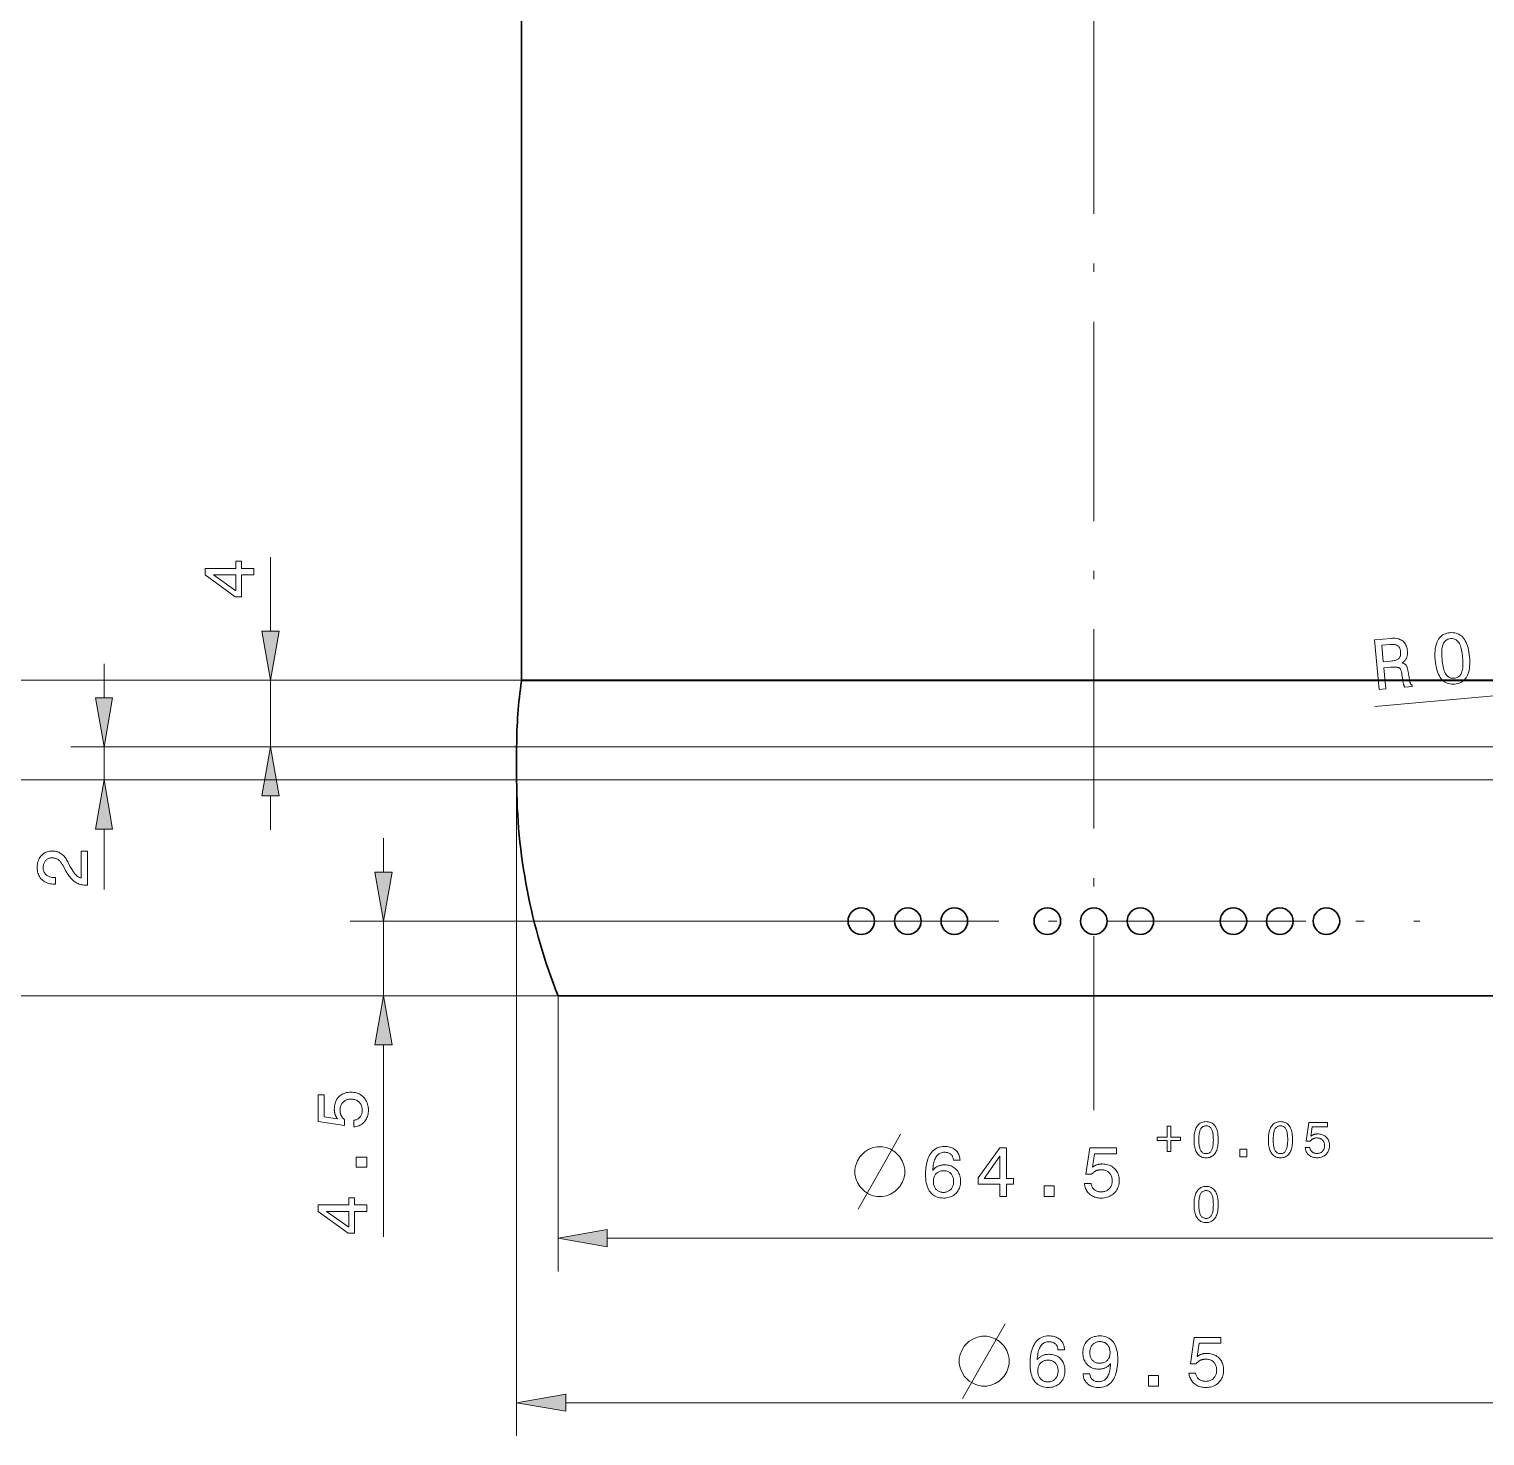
# Model space of a CAD drawing. Extents: x 0 to 297, y 0 to 420.
# Drawn here: x 44.6 to 132.2, y 125.3 to 210 of the extents above; entities that cross this region are included whole.
import ezdxf

# ---------------------------------------------------------------- set-up
doc = ezdxf.new("R2010")
doc.units = 0
doc.linetypes.add('DASHDOT', pattern=[18.5, 12, -3, 0.5, -3])

msp = doc.modelspace()

# ---------------------------------------------------------------- linework, layer by layer
at = {"color": 7, "linetype": 'DASHDOT', "lineweight": 13}
for p, q in [((108.657, 377.38), (108.657, 144.905)), ((90.928, 156.293), (128.289, 156.293))]:
    msp.add_line(p, q, dxfattribs=at)
at = {"color": 7, "lineweight": 30}
for p, q in [((74.207, 170.83), (74.207, 285.255)), ((76.407, 151.793), (140.907, 151.793))]:
    msp.add_line(p, q, dxfattribs=at)
at = {"color": 7, "lineweight": 13, "ltscale": 0.111464}
msp.add_line((59.084, 173.747), (59.084, 178.206), dxfattribs=at)
at = {"color": 7, "lineweight": 13, "ltscale": 0.051139}
for p, q in [((49.064, 169.747), (49.064, 171.793)), ((59.084, 161.793), (59.084, 163.838))]:
    msp.add_line(p, q, dxfattribs=at)
at = {"color": 7, "lineweight": 13}
for p, q in [((74.207, 170.793), (37.74, 170.793)), ((138.894, 170.756), (74.201, 170.756)), ((138.89, 170.83), (74.207, 170.83)), ((73.907, 166.793), (47.064, 166.793)), ((139.153, 166.793), (73.907, 166.793)), ((73.907, 164.793), (37.74, 164.793)), ((73.907, 164.793), (47.064, 164.793)), ((73.907, 164.793), (73.907, 125.301)), ((139.153, 164.793), (73.907, 164.793)), ((76.407, 151.793), (27.582, 151.793)), ((76.407, 151.793), (37.74, 151.793)), ((79.361, 137.208), (137.952, 137.208)), ((76.861, 127.301), (140.452, 127.301))]:
    msp.add_line(p, q, dxfattribs=at)
at = {"color": 7, "lineweight": 13, "ltscale": 0.428067}
msp.add_line((74.207, 170.793), (57.084, 170.793), dxfattribs=at)
at = {"color": 7, "lineweight": 13, "ltscale": 0.1}
msp.add_line((59.084, 166.793), (59.084, 170.793), dxfattribs=at)
at = {"color": 7, "lineweight": 13, "ltscale": 0.366083}
msp.add_line((140.166, 170.523), (125.581, 169.221), dxfattribs=at)
at = {"color": 7, "lineweight": 13, "ltscale": 0.05}
msp.add_line((49.064, 164.793), (49.064, 166.793), dxfattribs=at)
at = {"color": 7, "lineweight": 13, "ltscale": 0.420566}
msp.add_line((73.907, 166.793), (57.084, 166.793), dxfattribs=at)
at = {"color": 7, "lineweight": 30, "ltscale": 0.05}
msp.add_line((73.907, 164.793), (73.907, 166.793), dxfattribs=at)
at = {"color": 7, "lineweight": 13, "ltscale": 0.090755}
msp.add_line((49.064, 158.208), (49.064, 161.838), dxfattribs=at)
at = {"color": 5, "lineweight": 13, "ltscale": 0.051139}
msp.add_line((65.894, 159.247), (65.894, 161.293), dxfattribs=at)
at = {"color": 5, "lineweight": 13}
msp.add_line((90.928, 156.293), (63.894, 156.293), dxfattribs=at)
at = {"color": 5, "lineweight": 13, "ltscale": 0.1125}
msp.add_line((65.894, 151.793), (65.894, 156.293), dxfattribs=at)
at = {"color": 5, "lineweight": 13, "ltscale": 0.312817}
msp.add_line((76.407, 151.793), (63.894, 151.793), dxfattribs=at)
at = {"color": 7, "lineweight": 13, "ltscale": 0.414627}
msp.add_line((76.407, 151.793), (76.407, 135.208), dxfattribs=at)
at = {"color": 5, "lineweight": 13, "ltscale": 0.288954}
msp.add_line((65.894, 137.28), (65.894, 148.838), dxfattribs=at)
at = {"color": 7, "lineweight": 13}
for points in [[(58.084, 177.143), (57.342, 177.143), (57.342, 175.825), (56.963, 175.825), (55.152, 177.139), (55.152, 177.531), (56.996, 177.531), (56.996, 177.959), (57.342, 177.959), (57.342, 177.531), (58.084, 177.531)], [(56.996, 176.188), (56.996, 177.143), (55.653, 177.143)], [(58.563, 173.747), (59.084, 170.793), (59.605, 173.747)], [(129.205, 172.017), (129.195, 172.165), (129.19, 172.307), (129.191, 172.442), (129.199, 172.57), (129.212, 172.691), (129.231, 172.805), (129.256, 172.913), (129.287, 173.013), (129.324, 173.107), (129.367, 173.195), (129.415, 173.275), (129.47, 173.348), (129.529, 173.413), (129.595, 173.47), (129.665, 173.521), (129.742, 173.563), (129.823, 173.599), (129.911, 173.626), (130.004, 173.647), (130.102, 173.659), (130.202, 173.664), (130.298, 173.661), (130.389, 173.649), (130.476, 173.629), (130.559, 173.601), (130.638, 173.565), (130.712, 173.52), (130.782, 173.467), (130.848, 173.405), (130.909, 173.336), (130.966, 173.258), (131.018, 173.172), (131.066, 173.078), (131.11, 172.977), (131.148, 172.867), (131.183, 172.75), (131.212, 172.625), (131.237, 172.492), (131.258, 172.351), (131.274, 172.202), (131.284, 172.053), (131.289, 171.911), (131.288, 171.776), (131.281, 171.648), (131.268, 171.527), (131.249, 171.413), (131.225, 171.305), (131.194, 171.205), (131.158, 171.112), (131.115, 171.026), (131.067, 170.947), (131.013, 170.875), (130.954, 170.811), (130.889, 170.754), (130.818, 170.704), (130.741, 170.662), (130.659, 170.627), (130.571, 170.599), (130.478, 170.579), (130.378, 170.566), (130.279, 170.561), (130.184, 170.565), (130.093, 170.576), (130.006, 170.596), (129.924, 170.625), (129.845, 170.661), (129.771, 170.706), (129.701, 170.759), (129.635, 170.82), (129.573, 170.89), (129.515, 170.968), (129.462, 171.053), (129.414, 171.147), (129.37, 171.248), (129.331, 171.356), (129.297, 171.473), (129.267, 171.597), (129.242, 171.73), (129.221, 171.87)], [(125.828, 170.247), (125.562, 173.231), (126.559, 173.32), (126.645, 173.325), (126.728, 173.326), (126.806, 173.322), (126.881, 173.314), (126.952, 173.3), (127.02, 173.282), (127.083, 173.259), (127.143, 173.232), (127.198, 173.199), (127.25, 173.162), (127.298, 173.121), (127.342, 173.075), (127.381, 173.025), (127.417, 172.97), (127.447, 172.911), (127.474, 172.848), (127.496, 172.78), (127.514, 172.708), (127.528, 172.631), (127.538, 172.55), (127.541, 172.501), (127.542, 172.454), (127.541, 172.409), (127.538, 172.364), (127.533, 172.321), (127.526, 172.279), (127.516, 172.239), (127.505, 172.2), (127.491, 172.162), (127.475, 172.125), (127.457, 172.09), (127.437, 172.057), (127.415, 172.024), (127.391, 171.993), (127.365, 171.964), (127.337, 171.936), (127.307, 171.91), (127.274, 171.885), (127.24, 171.861), (127.203, 171.839), (127.236, 171.831), (127.267, 171.822), (127.297, 171.811), (127.324, 171.799), (127.35, 171.786), (127.374, 171.771), (127.396, 171.755), (127.417, 171.738), (127.436, 171.719), (127.453, 171.699), (127.469, 171.676), (127.484, 171.651), (127.498, 171.621), (127.512, 171.588), (127.525, 171.552), (127.537, 171.512), (127.548, 171.469), (127.559, 171.423), (127.569, 171.373), (127.578, 171.32), (127.653, 170.837), (127.658, 170.807), (127.663, 170.778), (127.668, 170.751), (127.674, 170.726), (127.68, 170.702), (127.686, 170.68), (127.693, 170.66), (127.699, 170.642), (127.706, 170.625), (127.713, 170.61), (127.721, 170.596), (127.729, 170.583), (127.737, 170.571), (127.747, 170.559), (127.757, 170.549), (127.767, 170.539), (127.778, 170.53), (127.79, 170.521), (127.802, 170.514), (127.815, 170.507), (127.823, 170.425), (127.371, 170.385), (127.365, 170.394), (127.358, 170.405), (127.352, 170.416), (127.345, 170.429), (127.339, 170.443), (127.333, 170.457), (127.327, 170.473), (127.321, 170.489), (127.316, 170.507), (127.31, 170.525), (127.305, 170.545), (127.299, 170.566), (127.294, 170.588), (127.288, 170.612), (127.283, 170.637), (127.278, 170.664), (127.273, 170.691), (127.268, 170.721), (127.262, 170.751), (127.257, 170.783), (127.202, 171.167), (127.193, 171.223), (127.182, 171.275), (127.17, 171.323), (127.157, 171.366), (127.142, 171.405), (127.126, 171.44), (127.109, 171.47), (127.09, 171.497), (127.07, 171.519), (127.048, 171.537), (127.023, 171.552), (126.992, 171.564), (126.955, 171.574), (126.911, 171.582), (126.862, 171.587), (126.806, 171.59), (126.745, 171.591), (126.677, 171.589), (126.604, 171.585), (126.524, 171.579), (126.114, 171.542), (126.227, 170.282)], [(126.48, 172.945), (125.993, 172.901), (126.082, 171.908), (126.542, 171.949), (126.61, 171.956), (126.673, 171.965), (126.732, 171.976), (126.787, 171.989), (126.837, 172.004), (126.882, 172.021), (126.924, 172.04), (126.96, 172.061), (126.993, 172.083), (127.021, 172.108), (127.045, 172.135), (127.066, 172.165), (127.084, 172.197), (127.099, 172.233), (127.111, 172.271), (127.12, 172.312), (127.126, 172.356), (127.128, 172.403), (127.128, 172.452), (127.125, 172.505), (127.119, 172.556), (127.111, 172.604), (127.1, 172.649), (127.086, 172.69), (127.071, 172.729), (127.052, 172.764), (127.032, 172.796), (127.008, 172.824), (126.983, 172.849), (126.955, 172.871), (126.923, 172.891), (126.889, 172.907), (126.85, 172.921), (126.808, 172.932), (126.763, 172.941), (126.713, 172.947), (126.661, 172.95), (126.604, 172.951), (126.544, 172.949)], [(129.617, 172.054), (129.629, 171.934), (129.644, 171.821), (129.661, 171.715), (129.68, 171.615), (129.702, 171.523), (129.727, 171.437), (129.754, 171.358), (129.783, 171.287), (129.815, 171.222), (129.849, 171.163), (129.886, 171.112), (129.925, 171.066), (129.968, 171.027), (130.013, 170.993), (130.062, 170.966), (130.113, 170.944), (130.167, 170.929), (130.224, 170.92), (130.284, 170.916), (130.347, 170.919), (130.409, 170.927), (130.468, 170.941), (130.523, 170.96), (130.573, 170.985), (130.62, 171.015), (130.663, 171.05), (130.701, 171.091), (130.736, 171.137), (130.766, 171.188), (130.793, 171.245), (130.816, 171.307), (130.835, 171.376), (130.851, 171.452), (130.863, 171.534), (130.871, 171.623), (130.876, 171.718), (130.877, 171.82), (130.875, 171.929), (130.869, 172.044), (130.86, 172.165), (130.848, 172.287), (130.833, 172.401), (130.816, 172.508), (130.797, 172.609), (130.775, 172.702), (130.751, 172.788), (130.724, 172.867), (130.695, 172.939), (130.664, 173.003), (130.631, 173.061), (130.595, 173.112), (130.555, 173.157), (130.513, 173.196), (130.468, 173.229), (130.42, 173.256), (130.369, 173.278), (130.315, 173.293), (130.257, 173.302), (130.197, 173.305), (130.134, 173.302), (130.072, 173.294), (130.013, 173.28), (129.959, 173.261), (129.908, 173.236), (129.862, 173.206), (129.819, 173.17), (129.78, 173.129), (129.745, 173.083), (129.714, 173.031), (129.687, 172.974), (129.664, 172.91), (129.644, 172.841), (129.628, 172.765), (129.616, 172.682), (129.607, 172.594), (129.602, 172.498), (129.6, 172.397), (129.602, 172.289), (129.608, 172.175)], [(48.543, 169.747), (49.064, 166.793), (49.585, 169.747)], [(59.605, 163.838), (59.084, 166.793), (58.563, 163.838)], [(49.585, 161.838), (49.064, 164.793), (48.543, 161.838)], [(48.064, 158.455), (48.051, 158.455), (47.964, 158.457), (47.879, 158.463), (47.798, 158.473), (47.719, 158.488), (47.643, 158.506), (47.57, 158.529), (47.5, 158.556), (47.433, 158.587), (47.369, 158.622), (47.308, 158.661), (47.249, 158.706), (47.189, 158.757), (47.13, 158.815), (47.07, 158.88), (47.011, 158.951), (46.952, 159.029), (46.893, 159.114), (46.834, 159.205), (46.776, 159.303), (46.717, 159.408), (46.578, 159.663), (46.553, 159.707), (46.527, 159.75), (46.5, 159.789), (46.473, 159.827), (46.446, 159.861), (46.417, 159.894), (46.389, 159.923), (46.359, 159.951), (46.329, 159.976), (46.298, 159.998), (46.267, 160.018), (46.234, 160.036), (46.201, 160.052), (46.166, 160.065), (46.13, 160.077), (46.093, 160.086), (46.055, 160.094), (46.016, 160.099), (45.976, 160.102), (45.935, 160.103), (45.888, 160.102), (45.843, 160.097), (45.8, 160.089), (45.759, 160.077), (45.719, 160.062), (45.682, 160.044), (45.646, 160.023), (45.612, 159.999), (45.58, 159.971), (45.55, 159.94), (45.522, 159.906), (45.497, 159.87), (45.475, 159.832), (45.456, 159.791), (45.44, 159.749), (45.427, 159.704), (45.417, 159.657), (45.409, 159.608), (45.405, 159.556), (45.403, 159.502), (45.405, 159.449), (45.411, 159.398), (45.42, 159.35), (45.433, 159.303), (45.45, 159.259), (45.47, 159.217), (45.494, 159.178), (45.522, 159.141), (45.554, 159.106), (45.589, 159.073), (45.627, 159.044), (45.669, 159.017), (45.713, 158.993), (45.76, 158.973), (45.809, 158.956), (45.862, 158.941), (45.917, 158.93), (45.975, 158.923), (46.036, 158.918), (46.099, 158.916), (46.135, 158.916), (46.135, 158.524), (46.074, 158.524), (45.981, 158.527), (45.892, 158.535), (45.807, 158.548), (45.726, 158.567), (45.649, 158.592), (45.576, 158.621), (45.506, 158.656), (45.441, 158.697), (45.38, 158.743), (45.322, 158.794), (45.27, 158.85), (45.222, 158.91), (45.181, 158.973), (45.145, 159.041), (45.114, 159.112), (45.089, 159.187), (45.07, 159.266), (45.056, 159.349), (45.048, 159.435), (45.045, 159.526), (45.047, 159.612), (45.055, 159.696), (45.067, 159.776), (45.084, 159.853), (45.107, 159.926), (45.134, 159.996), (45.166, 160.062), (45.203, 160.125), (45.245, 160.185), (45.292, 160.241), (45.343, 160.293), (45.397, 160.34), (45.454, 160.381), (45.514, 160.416), (45.577, 160.446), (45.643, 160.471), (45.712, 160.49), (45.785, 160.503), (45.86, 160.512), (45.939, 160.514), (46, 160.513), (46.06, 160.508), (46.118, 160.5), (46.175, 160.489), (46.23, 160.474), (46.283, 160.457), (46.335, 160.436), (46.386, 160.412), (46.434, 160.385), (46.482, 160.354), (46.528, 160.32), (46.572, 160.283), (46.616, 160.243), (46.658, 160.199), (46.699, 160.152), (46.739, 160.101), (46.777, 160.047), (46.815, 159.99), (46.851, 159.929), (46.885, 159.865), (47.014, 159.612), (47.051, 159.542), (47.088, 159.476), (47.123, 159.414), (47.158, 159.356), (47.193, 159.302), (47.226, 159.253), (47.259, 159.207), (47.291, 159.165), (47.323, 159.128), (47.354, 159.094), (47.384, 159.064), (47.416, 159.036), (47.448, 159.01), (47.481, 158.986), (47.514, 158.964), (47.549, 158.944), (47.584, 158.927), (47.619, 158.911), (47.656, 158.898), (47.693, 158.887), (47.693, 160.514), (48.064, 160.514)], [(113.071, 143.945), (113.282, 143.945), (113.282, 143.29), (113.878, 143.29), (113.878, 143.08), (113.282, 143.08), (113.282, 142.425), (113.071, 142.425), (113.071, 143.08), (112.472, 143.08), (112.472, 143.29), (113.071, 143.29)], [(114.687, 143.132), (114.689, 143.236), (114.694, 143.335), (114.704, 143.428), (114.717, 143.517), (114.733, 143.601), (114.754, 143.679), (114.778, 143.753), (114.806, 143.821), (114.838, 143.884), (114.873, 143.943), (114.912, 143.995), (114.954, 144.043), (115, 144.084), (115.049, 144.121), (115.101, 144.151), (115.157, 144.176), (115.216, 144.196), (115.279, 144.21), (115.345, 144.218), (115.415, 144.221), (115.485, 144.218), (115.551, 144.21), (115.614, 144.196), (115.673, 144.177), (115.729, 144.152), (115.782, 144.121), (115.831, 144.086), (115.876, 144.044), (115.918, 143.997), (115.957, 143.945), (115.992, 143.887), (116.023, 143.824), (116.051, 143.756), (116.074, 143.682), (116.095, 143.604), (116.111, 143.52), (116.124, 143.43), (116.133, 143.336), (116.139, 143.237), (116.141, 143.132), (116.139, 143.027), (116.133, 142.928), (116.124, 142.834), (116.111, 142.745), (116.095, 142.661), (116.074, 142.583), (116.051, 142.51), (116.023, 142.442), (115.992, 142.379), (115.957, 142.322), (115.918, 142.269), (115.876, 142.223), (115.831, 142.182), (115.782, 142.146), (115.729, 142.116), (115.673, 142.091), (115.614, 142.072), (115.551, 142.058), (115.485, 142.05), (115.415, 142.047), (115.345, 142.05), (115.279, 142.058), (115.216, 142.072), (115.157, 142.091), (115.101, 142.116), (115.049, 142.146), (115, 142.182), (114.954, 142.224), (114.912, 142.271), (114.873, 142.323), (114.838, 142.381), (114.806, 142.444), (114.778, 142.512), (114.754, 142.585), (114.733, 142.663), (114.717, 142.747), (114.704, 142.835), (114.694, 142.929), (114.689, 143.028)], [(114.976, 143.132), (114.977, 143.047), (114.98, 142.967), (114.986, 142.892), (114.993, 142.822), (115.003, 142.756), (115.015, 142.695), (115.028, 142.638), (115.044, 142.586), (115.062, 142.539), (115.083, 142.496), (115.105, 142.458), (115.13, 142.424), (115.157, 142.394), (115.187, 142.367), (115.219, 142.345), (115.253, 142.327), (115.29, 142.313), (115.329, 142.303), (115.371, 142.297), (115.415, 142.295), (115.459, 142.297), (115.501, 142.303), (115.54, 142.313), (115.577, 142.327), (115.611, 142.345), (115.643, 142.367), (115.672, 142.393), (115.699, 142.422), (115.724, 142.456), (115.746, 142.494), (115.766, 142.536), (115.783, 142.583), (115.799, 142.635), (115.812, 142.692), (115.824, 142.753), (115.833, 142.819), (115.841, 142.89), (115.846, 142.966), (115.849, 143.046), (115.85, 143.132), (115.849, 143.217), (115.846, 143.298), (115.841, 143.374), (115.833, 143.445), (115.824, 143.511), (115.812, 143.573), (115.799, 143.63), (115.783, 143.681), (115.766, 143.728), (115.746, 143.771), (115.724, 143.809), (115.699, 143.842), (115.672, 143.872), (115.643, 143.898), (115.611, 143.92), (115.577, 143.938), (115.54, 143.952), (115.501, 143.962), (115.459, 143.968), (115.415, 143.97), (115.371, 143.968), (115.329, 143.962), (115.29, 143.952), (115.253, 143.938), (115.219, 143.92), (115.187, 143.897), (115.157, 143.871), (115.13, 143.841), (115.105, 143.807), (115.083, 143.768), (115.062, 143.726), (115.044, 143.679), (115.028, 143.627), (115.015, 143.57), (115.003, 143.509), (114.993, 143.443), (114.986, 143.372), (114.98, 143.296), (114.977, 143.216)], [(119.164, 143.132), (119.166, 143.236), (119.172, 143.335), (119.181, 143.428), (119.194, 143.517), (119.211, 143.601), (119.231, 143.679), (119.256, 143.753), (119.283, 143.821), (119.315, 143.884), (119.35, 143.943), (119.389, 143.995), (119.432, 144.043), (119.477, 144.084), (119.526, 144.121), (119.579, 144.151), (119.635, 144.176), (119.694, 144.196), (119.757, 144.21), (119.823, 144.218), (119.892, 144.221), (119.962, 144.218), (120.028, 144.21), (120.091, 144.196), (120.151, 144.177), (120.207, 144.152), (120.259, 144.121), (120.308, 144.086), (120.354, 144.044), (120.396, 143.997), (120.434, 143.945), (120.469, 143.887), (120.5, 143.824), (120.528, 143.756), (120.552, 143.682), (120.572, 143.604), (120.589, 143.52), (120.602, 143.43), (120.611, 143.336), (120.616, 143.237), (120.618, 143.132), (120.616, 143.027), (120.611, 142.928), (120.602, 142.834), (120.589, 142.745), (120.572, 142.661), (120.552, 142.583), (120.528, 142.51), (120.5, 142.442), (120.469, 142.379), (120.434, 142.322), (120.396, 142.269), (120.354, 142.223), (120.308, 142.182), (120.259, 142.146), (120.207, 142.116), (120.151, 142.091), (120.091, 142.072), (120.028, 142.058), (119.962, 142.05), (119.892, 142.047), (119.823, 142.05), (119.757, 142.058), (119.694, 142.072), (119.635, 142.091), (119.579, 142.116), (119.526, 142.146), (119.477, 142.182), (119.432, 142.224), (119.389, 142.271), (119.35, 142.323), (119.315, 142.381), (119.283, 142.444), (119.256, 142.512), (119.231, 142.585), (119.211, 142.663), (119.194, 142.747), (119.181, 142.835), (119.172, 142.929), (119.166, 143.028)], [(119.454, 143.132), (119.455, 143.047), (119.458, 142.967), (119.463, 142.892), (119.471, 142.822), (119.48, 142.756), (119.492, 142.695), (119.506, 142.638), (119.522, 142.586), (119.54, 142.539), (119.56, 142.496), (119.582, 142.458), (119.607, 142.424), (119.634, 142.394), (119.664, 142.367), (119.696, 142.345), (119.73, 142.327), (119.767, 142.313), (119.806, 142.303), (119.848, 142.297), (119.892, 142.295), (119.936, 142.297), (119.978, 142.303), (120.017, 142.313), (120.054, 142.327), (120.088, 142.345), (120.12, 142.367), (120.15, 142.393), (120.177, 142.422), (120.201, 142.456), (120.223, 142.494), (120.243, 142.536), (120.261, 142.583), (120.276, 142.635), (120.29, 142.692), (120.301, 142.753), (120.311, 142.819), (120.318, 142.89), (120.323, 142.966), (120.326, 143.046), (120.327, 143.132), (120.326, 143.217), (120.323, 143.298), (120.318, 143.374), (120.311, 143.445), (120.301, 143.511), (120.29, 143.573), (120.276, 143.63), (120.261, 143.681), (120.243, 143.728), (120.223, 143.771), (120.201, 143.809), (120.177, 143.842), (120.15, 143.872), (120.12, 143.898), (120.088, 143.92), (120.054, 143.938), (120.017, 143.952), (119.978, 143.962), (119.936, 143.968), (119.892, 143.97), (119.848, 143.968), (119.806, 143.962), (119.767, 143.952), (119.73, 143.938), (119.696, 143.92), (119.664, 143.897), (119.634, 143.871), (119.607, 143.841), (119.582, 143.807), (119.56, 143.768), (119.54, 143.726), (119.522, 143.679), (119.506, 143.627), (119.492, 143.57), (119.48, 143.509), (119.471, 143.443), (119.463, 143.372), (119.458, 143.296), (119.455, 143.216)], [(121.383, 142.655), (121.663, 142.655), (121.669, 142.623), (121.676, 142.592), (121.686, 142.563), (121.697, 142.535), (121.71, 142.509), (121.724, 142.484), (121.74, 142.461), (121.758, 142.439), (121.778, 142.418), (121.799, 142.399), (121.822, 142.381), (121.846, 142.366), (121.872, 142.352), (121.898, 142.34), (121.926, 142.33), (121.955, 142.322), (121.985, 142.315), (122.017, 142.31), (122.05, 142.308), (122.083, 142.307), (122.125, 142.308), (122.165, 142.312), (122.203, 142.318), (122.239, 142.327), (122.274, 142.339), (122.307, 142.353), (122.338, 142.37), (122.368, 142.389), (122.396, 142.411), (122.423, 142.435), (122.447, 142.462), (122.469, 142.49), (122.488, 142.519), (122.505, 142.551), (122.519, 142.584), (122.531, 142.618), (122.54, 142.655), (122.546, 142.693), (122.55, 142.732), (122.551, 142.773), (122.55, 142.815), (122.546, 142.855), (122.54, 142.894), (122.531, 142.93), (122.52, 142.965), (122.506, 142.999), (122.489, 143.03), (122.47, 143.06), (122.449, 143.088), (122.424, 143.114), (122.398, 143.138), (122.37, 143.16), (122.34, 143.179), (122.309, 143.195), (122.276, 143.209), (122.241, 143.221), (122.204, 143.229), (122.166, 143.236), (122.125, 143.24), (122.083, 143.241), (122.059, 143.24), (122.035, 143.239), (122.012, 143.237), (121.989, 143.233), (121.966, 143.229), (121.944, 143.223), (121.922, 143.217), (121.901, 143.21), (121.88, 143.201), (121.86, 143.192), (121.84, 143.182), (121.821, 143.171), (121.802, 143.159), (121.783, 143.146), (121.765, 143.132), (121.748, 143.117), (121.731, 143.101), (121.715, 143.084), (121.699, 143.066), (121.684, 143.048), (121.443, 143.048), (121.608, 144.16), (122.73, 144.16), (122.73, 143.912), (121.81, 143.912), (121.726, 143.347), (121.742, 143.36), (121.758, 143.372), (121.774, 143.384), (121.791, 143.395), (121.808, 143.406), (121.827, 143.415), (121.845, 143.425), (121.864, 143.433), (121.884, 143.441), (121.904, 143.448), (121.925, 143.455), (121.946, 143.461), (121.967, 143.466), (121.989, 143.47), (122.011, 143.474), (122.034, 143.477), (122.057, 143.48), (122.08, 143.482), (122.104, 143.483), (122.128, 143.483), (122.191, 143.481), (122.252, 143.475), (122.31, 143.466), (122.366, 143.452), (122.419, 143.435), (122.47, 143.414), (122.518, 143.389), (122.564, 143.36), (122.607, 143.328), (122.648, 143.291), (122.685, 143.252), (122.719, 143.21), (122.748, 143.165), (122.774, 143.118), (122.796, 143.069), (122.813, 143.018), (122.827, 142.964), (122.837, 142.908), (122.843, 142.849), (122.845, 142.788), (122.843, 142.723), (122.837, 142.661), (122.826, 142.601), (122.812, 142.543), (122.793, 142.489), (122.77, 142.436), (122.743, 142.387), (122.711, 142.339), (122.676, 142.294), (122.636, 142.252), (122.593, 142.213), (122.548, 142.178), (122.5, 142.148), (122.449, 142.121), (122.396, 142.098), (122.34, 142.08), (122.282, 142.065), (122.221, 142.055), (122.158, 142.049), (122.092, 142.047), (122.034, 142.049), (121.978, 142.054), (121.923, 142.062), (121.871, 142.074), (121.821, 142.089), (121.773, 142.107), (121.727, 142.129), (121.682, 142.154), (121.64, 142.183), (121.6, 142.215), (121.563, 142.249), (121.529, 142.286), (121.498, 142.325), (121.471, 142.365), (121.448, 142.408), (121.428, 142.453), (121.411, 142.501), (121.398, 142.55), (121.389, 142.601)], [(95.919, 142.708), (95.619, 142.708), (95.369, 142.658), (95.119, 142.558), (94.869, 142.408), (94.569, 142.108), (94.419, 141.858), (94.319, 141.608), (94.269, 141.358), (94.269, 141.058), (94.319, 140.808), (94.419, 140.558), (94.569, 140.308), (94.869, 140.008), (95.119, 139.858), (95.369, 139.758), (95.619, 139.708), (95.919, 139.708), (96.169, 139.758), (96.419, 139.858), (96.669, 140.008), (96.969, 140.308), (97.119, 140.558), (97.219, 140.808), (97.269, 141.058), (97.269, 141.358), (97.219, 141.608), (97.119, 141.858), (96.969, 142.108), (96.669, 142.408), (96.419, 142.558), (96.169, 142.658)], [(100.605, 141.896), (100.209, 141.896), (100.203, 141.942), (100.195, 141.985), (100.184, 142.026), (100.171, 142.065), (100.156, 142.102), (100.139, 142.137), (100.119, 142.169), (100.097, 142.199), (100.073, 142.227), (100.046, 142.253), (100.017, 142.277), (99.986, 142.298), (99.953, 142.316), (99.918, 142.332), (99.881, 142.346), (99.842, 142.357), (99.801, 142.365), (99.757, 142.372), (99.712, 142.375), (99.665, 142.377), (99.6, 142.374), (99.539, 142.366), (99.481, 142.352), (99.426, 142.333), (99.374, 142.309), (99.325, 142.279), (99.28, 142.244), (99.237, 142.204), (99.197, 142.158), (99.161, 142.107), (99.127, 142.05), (99.097, 141.988), (99.069, 141.92), (99.044, 141.846), (99.022, 141.767), (99.003, 141.683), (98.987, 141.593), (98.974, 141.497), (98.964, 141.396), (98.956, 141.289), (98.982, 141.32), (99.009, 141.35), (99.037, 141.379), (99.066, 141.406), (99.097, 141.432), (99.128, 141.455), (99.161, 141.478), (99.194, 141.498), (99.229, 141.518), (99.265, 141.535), (99.302, 141.551), (99.34, 141.566), (99.378, 141.578), (99.418, 141.589), (99.458, 141.599), (99.5, 141.606), (99.542, 141.612), (99.585, 141.616), (99.628, 141.619), (99.673, 141.62), (99.757, 141.617), (99.837, 141.609), (99.914, 141.595), (99.988, 141.576), (100.059, 141.551), (100.126, 141.521), (100.191, 141.486), (100.252, 141.445), (100.31, 141.399), (100.365, 141.347), (100.415, 141.29), (100.46, 141.23), (100.5, 141.167), (100.535, 141.1), (100.564, 141.03), (100.588, 140.956), (100.606, 140.879), (100.62, 140.799), (100.628, 140.714), (100.63, 140.627), (100.627, 140.539), (100.619, 140.455), (100.605, 140.374), (100.585, 140.296), (100.56, 140.222), (100.529, 140.151), (100.492, 140.083), (100.45, 140.019), (100.402, 139.958), (100.349, 139.9), (100.291, 139.847), (100.229, 139.8), (100.164, 139.758), (100.096, 139.722), (100.024, 139.691), (99.948, 139.666), (99.87, 139.646), (99.787, 139.632), (99.701, 139.624), (99.612, 139.621), (99.509, 139.625), (99.411, 139.636), (99.318, 139.654), (99.23, 139.679), (99.147, 139.712), (99.068, 139.752), (98.995, 139.8), (98.927, 139.855), (98.863, 139.917), (98.805, 139.986), (98.751, 140.062), (98.704, 140.145), (98.661, 140.234), (98.625, 140.329), (98.594, 140.431), (98.569, 140.54), (98.549, 140.654), (98.535, 140.776), (98.527, 140.904), (98.524, 141.038), (98.527, 141.195), (98.536, 141.345), (98.551, 141.488), (98.572, 141.624), (98.599, 141.752), (98.632, 141.873), (98.67, 141.987), (98.715, 142.094), (98.766, 142.193), (98.822, 142.285), (98.884, 142.369), (98.951, 142.444), (99.023, 142.51), (99.099, 142.567), (99.181, 142.616), (99.267, 142.656), (99.357, 142.687), (99.453, 142.709), (99.553, 142.722), (99.658, 142.726), (99.742, 142.724), (99.822, 142.718), (99.899, 142.707), (99.972, 142.692), (100.041, 142.672), (100.107, 142.648), (100.169, 142.62), (100.228, 142.588), (100.283, 142.551), (100.334, 142.509), (100.381, 142.464), (100.424, 142.415), (100.462, 142.363), (100.496, 142.307), (100.526, 142.247), (100.55, 142.184), (100.571, 142.118), (100.587, 142.047), (100.598, 141.973)], [(103.004, 139.708), (103.004, 140.45), (101.686, 140.45), (101.686, 140.829), (103, 142.64), (103.392, 142.64), (103.392, 140.795), (103.82, 140.795), (103.82, 140.45), (103.392, 140.45), (103.392, 139.708)], [(102.049, 140.795), (103.004, 140.795), (103.004, 142.138)], [(108.093, 140.49), (108.494, 140.49), (108.502, 140.444), (108.513, 140.4), (108.526, 140.358), (108.542, 140.319), (108.561, 140.281), (108.581, 140.246), (108.604, 140.212), (108.63, 140.181), (108.658, 140.151), (108.689, 140.124), (108.722, 140.099), (108.756, 140.076), (108.792, 140.057), (108.83, 140.04), (108.87, 140.025), (108.911, 140.013), (108.955, 140.004), (109, 139.997), (109.046, 139.993), (109.095, 139.992), (109.154, 139.994), (109.211, 139.999), (109.265, 140.009), (109.317, 140.021), (109.367, 140.038), (109.414, 140.058), (109.459, 140.082), (109.502, 140.11), (109.542, 140.141), (109.58, 140.176), (109.614, 140.213), (109.646, 140.254), (109.673, 140.296), (109.697, 140.341), (109.717, 140.388), (109.734, 140.437), (109.747, 140.489), (109.756, 140.543), (109.761, 140.6), (109.763, 140.658), (109.761, 140.718), (109.756, 140.776), (109.747, 140.831), (109.734, 140.883), (109.718, 140.933), (109.698, 140.98), (109.674, 141.025), (109.647, 141.068), (109.616, 141.108), (109.582, 141.145), (109.544, 141.18), (109.504, 141.211), (109.462, 141.238), (109.417, 141.261), (109.369, 141.281), (109.319, 141.298), (109.267, 141.31), (109.212, 141.319), (109.155, 141.325), (109.095, 141.327), (109.06, 141.326), (109.026, 141.324), (108.992, 141.32), (108.96, 141.316), (108.927, 141.309), (108.896, 141.302), (108.865, 141.293), (108.834, 141.282), (108.805, 141.27), (108.775, 141.257), (108.747, 141.242), (108.719, 141.227), (108.692, 141.209), (108.666, 141.191), (108.64, 141.171), (108.615, 141.149), (108.591, 141.127), (108.568, 141.103), (108.545, 141.077), (108.523, 141.05), (108.18, 141.05), (108.416, 142.64), (110.018, 142.64), (110.018, 142.286), (108.705, 142.286), (108.585, 141.478), (108.606, 141.497), (108.629, 141.515), (108.653, 141.531), (108.677, 141.547), (108.702, 141.562), (108.728, 141.576), (108.754, 141.589), (108.782, 141.601), (108.81, 141.612), (108.839, 141.623), (108.868, 141.632), (108.898, 141.641), (108.929, 141.648), (108.96, 141.655), (108.992, 141.66), (109.024, 141.664), (109.057, 141.668), (109.09, 141.67), (109.124, 141.672), (109.158, 141.672), (109.249, 141.67), (109.335, 141.661), (109.419, 141.648), (109.499, 141.629), (109.575, 141.604), (109.647, 141.574), (109.716, 141.538), (109.781, 141.497), (109.843, 141.45), (109.901, 141.398), (109.955, 141.342), (110.002, 141.282), (110.045, 141.219), (110.081, 141.152), (110.112, 141.082), (110.138, 141.008), (110.157, 140.931), (110.171, 140.851), (110.18, 140.767), (110.183, 140.679), (110.18, 140.587), (110.171, 140.498), (110.156, 140.412), (110.135, 140.33), (110.108, 140.252), (110.075, 140.177), (110.036, 140.106), (109.992, 140.039), (109.941, 139.975), (109.884, 139.914), (109.823, 139.858), (109.758, 139.809), (109.689, 139.765), (109.617, 139.727), (109.541, 139.694), (109.461, 139.668), (109.378, 139.647), (109.292, 139.633), (109.201, 139.624), (109.107, 139.621), (109.024, 139.623), (108.944, 139.631), (108.866, 139.643), (108.791, 139.659), (108.72, 139.681), (108.651, 139.707), (108.585, 139.738), (108.522, 139.774), (108.462, 139.815), (108.404, 139.86), (108.351, 139.91), (108.302, 139.962), (108.259, 140.018), (108.22, 140.076), (108.187, 140.137), (108.158, 140.202), (108.135, 140.269), (108.116, 140.34), (108.102, 140.413)], [(117.445, 142.108), (117.445, 142.558), (117.863, 142.558), (117.863, 142.108)], [(100.213, 140.622), (100.211, 140.68), (100.206, 140.735), (100.198, 140.788), (100.187, 140.838), (100.172, 140.886), (100.154, 140.932), (100.133, 140.975), (100.109, 141.016), (100.081, 141.054), (100.05, 141.091), (100.017, 141.124), (99.981, 141.154), (99.944, 141.18), (99.904, 141.202), (99.863, 141.222), (99.819, 141.238), (99.774, 141.25), (99.726, 141.258), (99.676, 141.264), (99.625, 141.266), (99.567, 141.264), (99.512, 141.259), (99.459, 141.25), (99.409, 141.238), (99.361, 141.222), (99.316, 141.203), (99.274, 141.181), (99.234, 141.155), (99.197, 141.125), (99.162, 141.093), (99.13, 141.057), (99.102, 141.018), (99.076, 140.977), (99.055, 140.934), (99.036, 140.888), (99.021, 140.839), (99.009, 140.788), (99.001, 140.734), (98.996, 140.677), (98.994, 140.618), (98.996, 140.559), (99.001, 140.503), (99.009, 140.449), (99.021, 140.397), (99.036, 140.348), (99.054, 140.301), (99.075, 140.257), (99.1, 140.216), (99.128, 140.176), (99.16, 140.14), (99.194, 140.106), (99.231, 140.076), (99.27, 140.049), (99.311, 140.026), (99.354, 140.007), (99.4, 139.991), (99.449, 139.979), (99.499, 139.97), (99.552, 139.964), (99.608, 139.963), (99.661, 139.964), (99.712, 139.97), (99.76, 139.979), (99.807, 139.992), (99.852, 140.008), (99.895, 140.028), (99.935, 140.052), (99.974, 140.079), (100.011, 140.11), (100.045, 140.145), (100.077, 140.183), (100.106, 140.222), (100.131, 140.265), (100.152, 140.309), (100.171, 140.356), (100.186, 140.404), (100.198, 140.456), (100.206, 140.509), (100.211, 140.565)], [(105.667, 139.708), (105.667, 140.351), (106.263, 140.351), (106.263, 139.708)], [(114.687, 139.232), (114.689, 139.336), (114.694, 139.435), (114.704, 139.528), (114.717, 139.617), (114.733, 139.701), (114.754, 139.779), (114.778, 139.853), (114.806, 139.921), (114.838, 139.984), (114.873, 140.043), (114.912, 140.095), (114.954, 140.143), (115, 140.184), (115.049, 140.221), (115.101, 140.251), (115.157, 140.276), (115.216, 140.296), (115.279, 140.31), (115.345, 140.318), (115.415, 140.321), (115.485, 140.318), (115.551, 140.31), (115.614, 140.296), (115.673, 140.277), (115.729, 140.252), (115.782, 140.221), (115.831, 140.186), (115.876, 140.144), (115.918, 140.097), (115.957, 140.045), (115.992, 139.987), (116.023, 139.924), (116.051, 139.856), (116.074, 139.782), (116.095, 139.704), (116.111, 139.62), (116.124, 139.53), (116.133, 139.436), (116.139, 139.337), (116.141, 139.232), (116.139, 139.127), (116.133, 139.028), (116.124, 138.934), (116.111, 138.845), (116.095, 138.761), (116.074, 138.683), (116.051, 138.61), (116.023, 138.542), (115.992, 138.479), (115.957, 138.421), (115.918, 138.369), (115.876, 138.323), (115.831, 138.281), (115.782, 138.246), (115.729, 138.216), (115.673, 138.191), (115.614, 138.172), (115.551, 138.158), (115.485, 138.15), (115.415, 138.147), (115.345, 138.15), (115.279, 138.158), (115.216, 138.172), (115.157, 138.191), (115.101, 138.216), (115.049, 138.246), (115, 138.282), (114.954, 138.324), (114.912, 138.371), (114.873, 138.423), (114.838, 138.481), (114.806, 138.544), (114.778, 138.612), (114.754, 138.685), (114.733, 138.763), (114.717, 138.847), (114.704, 138.935), (114.694, 139.029), (114.689, 139.128)], [(114.976, 139.232), (114.977, 139.147), (114.98, 139.067), (114.986, 138.992), (114.993, 138.922), (115.003, 138.856), (115.015, 138.795), (115.028, 138.738), (115.044, 138.686), (115.062, 138.639), (115.083, 138.596), (115.105, 138.558), (115.13, 138.524), (115.157, 138.494), (115.187, 138.467), (115.219, 138.445), (115.253, 138.427), (115.29, 138.413), (115.329, 138.403), (115.371, 138.397), (115.415, 138.395), (115.459, 138.397), (115.501, 138.403), (115.54, 138.413), (115.577, 138.427), (115.611, 138.445), (115.643, 138.467), (115.672, 138.493), (115.699, 138.522), (115.724, 138.556), (115.746, 138.594), (115.766, 138.636), (115.783, 138.683), (115.799, 138.735), (115.812, 138.792), (115.824, 138.853), (115.833, 138.919), (115.841, 138.99), (115.846, 139.066), (115.849, 139.146), (115.85, 139.232), (115.849, 139.317), (115.846, 139.398), (115.841, 139.474), (115.833, 139.545), (115.824, 139.611), (115.812, 139.673), (115.799, 139.729), (115.783, 139.781), (115.766, 139.828), (115.746, 139.871), (115.724, 139.909), (115.699, 139.942), (115.672, 139.972), (115.643, 139.998), (115.611, 140.02), (115.577, 140.038), (115.54, 140.052), (115.501, 140.062), (115.459, 140.068), (115.415, 140.07), (115.371, 140.068), (115.329, 140.062), (115.29, 140.052), (115.253, 140.038), (115.219, 140.02), (115.187, 139.997), (115.157, 139.971), (115.13, 139.941), (115.105, 139.907), (115.083, 139.868), (115.062, 139.826), (115.044, 139.779), (115.028, 139.727), (115.015, 139.67), (115.003, 139.609), (114.993, 139.543), (114.986, 139.472), (114.98, 139.396), (114.977, 139.316)], [(79.361, 137.728), (76.407, 137.208), (79.361, 136.687)], [(102.208, 131.301), (101.908, 131.301), (101.658, 131.251), (101.408, 131.151), (101.158, 131.001), (100.858, 130.701), (100.708, 130.451), (100.608, 130.201), (100.558, 129.951), (100.558, 129.651), (100.608, 129.401), (100.708, 129.151), (100.858, 128.901), (101.158, 128.601), (101.408, 128.451), (101.658, 128.351), (101.908, 128.301), (102.208, 128.301), (102.458, 128.351), (102.708, 128.451), (102.958, 128.601), (103.258, 128.901), (103.408, 129.151), (103.508, 129.401), (103.558, 129.651), (103.558, 129.951), (103.508, 130.201), (103.408, 130.451), (103.258, 130.701), (102.958, 131.001), (102.708, 131.151), (102.458, 131.251)], [(106.894, 130.49), (106.498, 130.49), (106.492, 130.536), (106.484, 130.579), (106.473, 130.62), (106.46, 130.659), (106.445, 130.696), (106.428, 130.731), (106.408, 130.763), (106.386, 130.793), (106.362, 130.821), (106.335, 130.847), (106.306, 130.871), (106.275, 130.892), (106.242, 130.91), (106.207, 130.926), (106.17, 130.94), (106.131, 130.951), (106.09, 130.959), (106.047, 130.966), (106.001, 130.969), (105.954, 130.97), (105.889, 130.968), (105.828, 130.96), (105.77, 130.946), (105.715, 130.927), (105.663, 130.903), (105.614, 130.873), (105.569, 130.838), (105.526, 130.798), (105.486, 130.752), (105.45, 130.701), (105.416, 130.644), (105.386, 130.582), (105.358, 130.514), (105.333, 130.44), (105.311, 130.361), (105.292, 130.277), (105.276, 130.186), (105.263, 130.091), (105.253, 129.99), (105.245, 129.883), (105.271, 129.914), (105.298, 129.944), (105.326, 129.973), (105.355, 130), (105.386, 130.025), (105.417, 130.049), (105.45, 130.072), (105.483, 130.092), (105.518, 130.112), (105.554, 130.129), (105.591, 130.145), (105.629, 130.16), (105.667, 130.172), (105.707, 130.183), (105.747, 130.193), (105.789, 130.2), (105.831, 130.206), (105.874, 130.21), (105.917, 130.213), (105.962, 130.214), (106.046, 130.211), (106.126, 130.203), (106.203, 130.189), (106.277, 130.17), (106.348, 130.145), (106.415, 130.115), (106.48, 130.08), (106.541, 130.039), (106.599, 129.992), (106.654, 129.941), (106.704, 129.884), (106.749, 129.824), (106.789, 129.761), (106.824, 129.694), (106.853, 129.624), (106.877, 129.55), (106.895, 129.473), (106.909, 129.392), (106.917, 129.308), (106.919, 129.221), (106.916, 129.133), (106.908, 129.049), (106.894, 128.968), (106.874, 128.89), (106.849, 128.816), (106.818, 128.745), (106.781, 128.677), (106.739, 128.613), (106.691, 128.552), (106.638, 128.494), (106.58, 128.441), (106.518, 128.394), (106.453, 128.352), (106.385, 128.316), (106.313, 128.285), (106.237, 128.26), (106.159, 128.24), (106.076, 128.226), (105.99, 128.218), (105.901, 128.215), (105.798, 128.219), (105.7, 128.23), (105.607, 128.248), (105.519, 128.273), (105.436, 128.306), (105.357, 128.346), (105.284, 128.394), (105.216, 128.448), (105.152, 128.51), (105.094, 128.58), (105.04, 128.656), (104.993, 128.739), (104.951, 128.828), (104.914, 128.923), (104.883, 129.025), (104.858, 129.134), (104.838, 129.248), (104.824, 129.37), (104.816, 129.498), (104.813, 129.632), (104.816, 129.789), (104.825, 129.939), (104.84, 130.082), (104.861, 130.218), (104.888, 130.346), (104.921, 130.467), (104.959, 130.581), (105.004, 130.688), (105.055, 130.787), (105.111, 130.879), (105.173, 130.963), (105.24, 131.038), (105.312, 131.104), (105.388, 131.161), (105.47, 131.21), (105.556, 131.25), (105.646, 131.281), (105.742, 131.303), (105.842, 131.316), (105.947, 131.32), (106.031, 131.318), (106.111, 131.312), (106.188, 131.301), (106.261, 131.286), (106.33, 131.266), (106.396, 131.242), (106.458, 131.214), (106.517, 131.181), (106.572, 131.145), (106.623, 131.103), (106.67, 131.058), (106.713, 131.009), (106.751, 130.957), (106.785, 130.901), (106.815, 130.841), (106.839, 130.778), (106.86, 130.712), (106.876, 130.641), (106.887, 130.567)], [(108.02, 129.044), (108.416, 129.044), (108.42, 128.999), (108.426, 128.957), (108.434, 128.917), (108.446, 128.879), (108.46, 128.843), (108.476, 128.809), (108.495, 128.776), (108.517, 128.746), (108.542, 128.718), (108.569, 128.691), (108.598, 128.667), (108.63, 128.646), (108.664, 128.627), (108.699, 128.611), (108.737, 128.597), (108.776, 128.585), (108.818, 128.576), (108.862, 128.57), (108.908, 128.566), (108.956, 128.565), (109.02, 128.568), (109.081, 128.576), (109.139, 128.589), (109.194, 128.608), (109.246, 128.632), (109.295, 128.662), (109.341, 128.697), (109.383, 128.737), (109.423, 128.783), (109.46, 128.834), (109.493, 128.89), (109.524, 128.953), (109.552, 129.02), (109.576, 129.094), (109.598, 129.173), (109.617, 129.258), (109.633, 129.348), (109.647, 129.444), (109.657, 129.546), (109.664, 129.653), (109.638, 129.621), (109.611, 129.59), (109.583, 129.561), (109.554, 129.534), (109.524, 129.508), (109.493, 129.484), (109.46, 129.462), (109.427, 129.441), (109.392, 129.422), (109.356, 129.404), (109.32, 129.388), (109.282, 129.374), (109.244, 129.361), (109.205, 129.35), (109.164, 129.341), (109.124, 129.333), (109.082, 129.327), (109.039, 129.323), (108.996, 129.321), (108.952, 129.32), (108.868, 129.322), (108.788, 129.331), (108.71, 129.344), (108.637, 129.363), (108.566, 129.388), (108.498, 129.418), (108.434, 129.454), (108.373, 129.494), (108.315, 129.541), (108.26, 129.593), (108.21, 129.649), (108.164, 129.709), (108.125, 129.772), (108.09, 129.839), (108.061, 129.909), (108.037, 129.983), (108.018, 130.06), (108.005, 130.141), (107.997, 130.225), (107.994, 130.313), (107.997, 130.401), (108.006, 130.486), (108.02, 130.567), (108.039, 130.645), (108.065, 130.719), (108.096, 130.79), (108.132, 130.858), (108.175, 130.923), (108.222, 130.984), (108.276, 131.041), (108.334, 131.094), (108.395, 131.142), (108.46, 131.184), (108.529, 131.22), (108.601, 131.251), (108.676, 131.276), (108.755, 131.295), (108.838, 131.309), (108.923, 131.318), (109.013, 131.32), (109.115, 131.317), (109.213, 131.306), (109.306, 131.288), (109.393, 131.262), (109.476, 131.229), (109.554, 131.189), (109.627, 131.142), (109.695, 131.087), (109.759, 131.025), (109.817, 130.956), (109.87, 130.88), (109.918, 130.797), (109.959, 130.708), (109.996, 130.612), (110.026, 130.51), (110.052, 130.402), (110.071, 130.287), (110.085, 130.166), (110.094, 130.038), (110.096, 129.904), (110.093, 129.745), (110.084, 129.594), (110.07, 129.45), (110.049, 129.314), (110.022, 129.185), (109.989, 129.064), (109.951, 128.95), (109.906, 128.844), (109.856, 128.745), (109.799, 128.654), (109.737, 128.57), (109.67, 128.496), (109.598, 128.43), (109.521, 128.373), (109.439, 128.325), (109.351, 128.285), (109.259, 128.255), (109.162, 128.233), (109.059, 128.219), (108.952, 128.215), (108.868, 128.217), (108.788, 128.224), (108.712, 128.235), (108.639, 128.251), (108.569, 128.271), (108.503, 128.296), (108.44, 128.326), (108.381, 128.359), (108.325, 128.398), (108.273, 128.441), (108.225, 128.487), (108.182, 128.537), (108.144, 128.59), (108.111, 128.645), (108.083, 128.704), (108.06, 128.766), (108.043, 128.831), (108.03, 128.899), (108.022, 128.97)], [(108.412, 130.317), (108.413, 130.26), (108.418, 130.205), (108.426, 130.153), (108.438, 130.103), (108.452, 130.055), (108.47, 130.01), (108.491, 129.967), (108.515, 129.926), (108.542, 129.888), (108.573, 129.852), (108.606, 129.819), (108.642, 129.789), (108.679, 129.763), (108.719, 129.741), (108.761, 129.722), (108.804, 129.706), (108.85, 129.694), (108.898, 129.685), (108.948, 129.68), (109, 129.678), (109.058, 129.68), (109.113, 129.685), (109.166, 129.694), (109.216, 129.706), (109.263, 129.721), (109.308, 129.74), (109.351, 129.762), (109.391, 129.788), (109.428, 129.817), (109.463, 129.85), (109.495, 129.886), (109.523, 129.924), (109.548, 129.965), (109.57, 130.008), (109.589, 130.054), (109.604, 130.102), (109.615, 130.153), (109.624, 130.207), (109.629, 130.263), (109.63, 130.321), (109.629, 130.38), (109.624, 130.437), (109.615, 130.491), (109.604, 130.543), (109.589, 130.592), (109.57, 130.639), (109.548, 130.683), (109.523, 130.725), (109.495, 130.764), (109.463, 130.801), (109.428, 130.835), (109.391, 130.865), (109.352, 130.892), (109.31, 130.915), (109.266, 130.934), (109.22, 130.95), (109.172, 130.963), (109.121, 130.972), (109.068, 130.977), (109.013, 130.979), (108.96, 130.977), (108.909, 130.972), (108.86, 130.963), (108.814, 130.95), (108.769, 130.933), (108.726, 130.913), (108.686, 130.89), (108.648, 130.862), (108.611, 130.831), (108.577, 130.797), (108.546, 130.759), (108.518, 130.719), (108.493, 130.677), (108.471, 130.632), (108.453, 130.585), (108.438, 130.536), (108.427, 130.485), (108.418, 130.431), (108.414, 130.375)], [(114.382, 129.084), (114.783, 129.084), (114.791, 129.038), (114.802, 128.994), (114.816, 128.952), (114.831, 128.913), (114.85, 128.875), (114.87, 128.84), (114.894, 128.806), (114.919, 128.775), (114.947, 128.745), (114.978, 128.718), (115.011, 128.693), (115.045, 128.67), (115.081, 128.651), (115.119, 128.634), (115.159, 128.619), (115.2, 128.607), (115.244, 128.598), (115.289, 128.591), (115.335, 128.587), (115.384, 128.586), (115.443, 128.588), (115.5, 128.593), (115.554, 128.603), (115.606, 128.615), (115.656, 128.632), (115.703, 128.652), (115.748, 128.676), (115.791, 128.703), (115.831, 128.735), (115.869, 128.77), (115.903, 128.807), (115.935, 128.848), (115.962, 128.89), (115.986, 128.935), (116.006, 128.982), (116.023, 129.031), (116.036, 129.083), (116.045, 129.137), (116.05, 129.194), (116.052, 129.252), (116.05, 129.312), (116.045, 129.37), (116.036, 129.425), (116.023, 129.477), (116.007, 129.527), (115.987, 129.574), (115.963, 129.619), (115.936, 129.662), (115.905, 129.702), (115.871, 129.739), (115.833, 129.774), (115.793, 129.805), (115.751, 129.832), (115.706, 129.855), (115.658, 129.875), (115.608, 129.892), (115.556, 129.904), (115.501, 129.913), (115.444, 129.919), (115.384, 129.921), (115.349, 129.92), (115.315, 129.918), (115.282, 129.914), (115.249, 129.909), (115.216, 129.903), (115.185, 129.896), (115.154, 129.887), (115.123, 129.876), (115.094, 129.864), (115.064, 129.851), (115.036, 129.836), (115.008, 129.82), (114.981, 129.803), (114.955, 129.785), (114.929, 129.765), (114.904, 129.743), (114.88, 129.721), (114.857, 129.697), (114.834, 129.671), (114.812, 129.644), (114.469, 129.644), (114.705, 131.234), (116.307, 131.234), (116.307, 130.88), (114.994, 130.88), (114.874, 130.072), (114.895, 130.091), (114.918, 130.109), (114.942, 130.125), (114.966, 130.141), (114.991, 130.156), (115.017, 130.17), (115.043, 130.183), (115.071, 130.195), (115.099, 130.206), (115.128, 130.217), (115.157, 130.226), (115.187, 130.235), (115.218, 130.242), (115.249, 130.249), (115.281, 130.254), (115.313, 130.258), (115.346, 130.262), (115.379, 130.264), (115.413, 130.266), (115.447, 130.266), (115.538, 130.264), (115.624, 130.255), (115.708, 130.242), (115.788, 130.222), (115.864, 130.198), (115.936, 130.168), (116.005, 130.132), (116.07, 130.091), (116.132, 130.044), (116.19, 129.992), (116.244, 129.936), (116.291, 129.876), (116.334, 129.812), (116.37, 129.746), (116.401, 129.676), (116.427, 129.602), (116.446, 129.525), (116.46, 129.444), (116.469, 129.361), (116.472, 129.273), (116.469, 129.181), (116.46, 129.092), (116.445, 129.006), (116.424, 128.924), (116.397, 128.846), (116.364, 128.771), (116.325, 128.7), (116.281, 128.632), (116.23, 128.568), (116.173, 128.508), (116.112, 128.452), (116.047, 128.403), (115.978, 128.359), (115.906, 128.321), (115.83, 128.288), (115.75, 128.262), (115.667, 128.241), (115.581, 128.227), (115.49, 128.218), (115.396, 128.215), (115.313, 128.217), (115.233, 128.225), (115.155, 128.237), (115.081, 128.253), (115.009, 128.275), (114.94, 128.301), (114.874, 128.332), (114.811, 128.368), (114.751, 128.409), (114.693, 128.454), (114.64, 128.504), (114.591, 128.556), (114.548, 128.611), (114.509, 128.67), (114.476, 128.731), (114.447, 128.796), (114.424, 128.863), (114.405, 128.934), (114.391, 129.007)], [(106.502, 129.216), (106.5, 129.274), (106.495, 129.329), (106.487, 129.382), (106.476, 129.432), (106.461, 129.48), (106.443, 129.526), (106.422, 129.569), (106.398, 129.61), (106.37, 129.648), (106.339, 129.684), (106.306, 129.718), (106.271, 129.747), (106.233, 129.774), (106.193, 129.796), (106.152, 129.816), (106.108, 129.831), (106.063, 129.844), (106.015, 129.852), (105.965, 129.858), (105.914, 129.859), (105.856, 129.858), (105.801, 129.853), (105.748, 129.844), (105.698, 129.832), (105.65, 129.816), (105.605, 129.797), (105.563, 129.775), (105.523, 129.749), (105.486, 129.719), (105.451, 129.687), (105.419, 129.651), (105.391, 129.612), (105.365, 129.571), (105.344, 129.528), (105.325, 129.482), (105.31, 129.433), (105.298, 129.382), (105.29, 129.328), (105.285, 129.271), (105.283, 129.212), (105.285, 129.153), (105.29, 129.097), (105.298, 129.043), (105.31, 128.991), (105.325, 128.942), (105.343, 128.895), (105.364, 128.851), (105.389, 128.809), (105.417, 128.77), (105.449, 128.734), (105.483, 128.7), (105.52, 128.67), (105.559, 128.643), (105.6, 128.62), (105.644, 128.601), (105.689, 128.585), (105.738, 128.573), (105.788, 128.564), (105.841, 128.558), (105.897, 128.557), (105.95, 128.558), (106.001, 128.564), (106.049, 128.573), (106.096, 128.586), (106.141, 128.602), (106.184, 128.622), (106.224, 128.646), (106.263, 128.673), (106.3, 128.704), (106.334, 128.739), (106.366, 128.777), (106.395, 128.816), (106.42, 128.859), (106.441, 128.903), (106.46, 128.949), (106.475, 128.998), (106.487, 129.05), (106.495, 129.103), (106.5, 129.159)], [(111.956, 128.301), (111.956, 128.944), (112.552, 128.944), (112.552, 128.301)], [(76.861, 127.822), (73.907, 127.301), (76.861, 126.781)]]:
    msp.add_lwpolyline(points, close=True, dxfattribs=at)
at = {"color": 5, "lineweight": 13}
for points in [[(65.373, 159.247), (65.894, 156.293), (66.415, 159.247)], [(66.415, 148.838), (65.894, 151.793), (65.373, 148.838)], [(64.112, 143.906), (64.112, 144.307), (64.158, 144.315), (64.202, 144.326), (64.243, 144.339), (64.283, 144.355), (64.321, 144.373), (64.356, 144.394), (64.39, 144.417), (64.421, 144.443), (64.45, 144.471), (64.478, 144.502), (64.503, 144.534), (64.525, 144.569), (64.545, 144.605), (64.562, 144.643), (64.577, 144.683), (64.589, 144.724), (64.598, 144.767), (64.604, 144.812), (64.608, 144.859), (64.61, 144.908), (64.608, 144.967), (64.602, 145.023), (64.593, 145.078), (64.58, 145.13), (64.564, 145.18), (64.544, 145.227), (64.52, 145.272), (64.492, 145.314), (64.461, 145.355), (64.426, 145.392), (64.388, 145.427), (64.348, 145.458), (64.306, 145.486), (64.261, 145.51), (64.214, 145.53), (64.164, 145.547), (64.113, 145.559), (64.059, 145.569), (64.002, 145.574), (63.943, 145.576), (63.884, 145.574), (63.826, 145.569), (63.771, 145.56), (63.719, 145.547), (63.669, 145.531), (63.621, 145.511), (63.576, 145.487), (63.534, 145.46), (63.494, 145.429), (63.456, 145.395), (63.422, 145.357), (63.391, 145.317), (63.364, 145.275), (63.34, 145.23), (63.32, 145.182), (63.304, 145.132), (63.291, 145.08), (63.282, 145.025), (63.277, 144.967), (63.275, 144.908), (63.276, 144.873), (63.278, 144.839), (63.281, 144.805), (63.286, 144.772), (63.292, 144.74), (63.3, 144.709), (63.309, 144.678), (63.32, 144.647), (63.331, 144.617), (63.345, 144.588), (63.359, 144.56), (63.375, 144.532), (63.392, 144.505), (63.411, 144.479), (63.431, 144.453), (63.452, 144.428), (63.475, 144.404), (63.499, 144.381), (63.525, 144.358), (63.551, 144.336), (63.551, 143.993), (61.962, 144.229), (61.962, 145.831), (62.316, 145.831), (62.316, 144.518), (63.123, 144.397), (63.105, 144.419), (63.087, 144.442), (63.07, 144.465), (63.055, 144.49), (63.04, 144.515), (63.026, 144.54), (63.013, 144.567), (63.001, 144.594), (62.989, 144.622), (62.979, 144.651), (62.969, 144.681), (62.961, 144.711), (62.954, 144.742), (62.947, 144.773), (62.942, 144.805), (62.937, 144.837), (62.934, 144.869), (62.931, 144.903), (62.93, 144.936), (62.929, 144.971), (62.932, 145.061), (62.94, 145.148), (62.954, 145.232), (62.973, 145.311), (62.998, 145.387), (63.028, 145.46), (63.064, 145.529), (63.105, 145.594), (63.151, 145.656), (63.203, 145.714), (63.26, 145.767), (63.32, 145.815), (63.383, 145.857), (63.45, 145.894), (63.52, 145.925), (63.594, 145.95), (63.671, 145.97), (63.751, 145.984), (63.835, 145.993), (63.922, 145.995), (64.015, 145.992), (64.104, 145.983), (64.19, 145.969), (64.271, 145.948), (64.35, 145.921), (64.425, 145.888), (64.496, 145.849), (64.563, 145.804), (64.627, 145.754), (64.688, 145.697), (64.743, 145.636), (64.793, 145.571), (64.837, 145.502), (64.875, 145.43), (64.907, 145.354), (64.934, 145.274), (64.954, 145.191), (64.969, 145.104), (64.978, 145.014), (64.981, 144.92), (64.978, 144.837), (64.971, 144.756), (64.959, 144.679), (64.942, 144.604), (64.921, 144.533), (64.895, 144.464), (64.863, 144.398), (64.828, 144.335), (64.787, 144.274), (64.741, 144.217), (64.692, 144.164), (64.64, 144.115), (64.584, 144.072), (64.526, 144.033), (64.464, 144), (64.4, 143.971), (64.333, 143.947), (64.262, 143.929), (64.189, 143.915)], [(64.894, 141.48), (64.251, 141.48), (64.251, 142.076), (64.894, 142.076)], [(64.894, 138.817), (64.152, 138.817), (64.152, 137.499), (63.773, 137.499), (61.962, 138.813), (61.962, 139.205), (63.806, 139.205), (63.806, 139.633), (64.152, 139.633), (64.152, 139.205), (64.894, 139.205)], [(63.806, 137.862), (63.806, 138.817), (62.463, 138.817)]]:
    msp.add_lwpolyline(points, close=True, dxfattribs=at)
at = {"color": 7, "lineweight": 13}
for points in [[(94.469, 138.958), (96.169, 141.958), (97.019, 143.458)], [(100.758, 127.551), (102.458, 130.551), (103.308, 132.051)]]:
    msp.add_lwpolyline(points, dxfattribs=at)
at = {"color": 7, "lineweight": 30}
for centre in [(94.657, 156.293), (97.457, 156.293), (100.257, 156.293), (105.857, 156.293), (108.657, 156.293), (111.457, 156.293), (117.057, 156.293), (119.857, 156.293), (122.657, 156.293)]:
    msp.add_circle(centre, 0.8, dxfattribs=at)
for centre, radius, start, end in [((100.724, 166.793), 26.817, 171.50071, 180.00001), ((73.707, 170.83), 0.5, 351.50204, 359.99867), ((108.957, 164.793), 35.05, 180.00008, 201.77098)]:
    msp.add_arc(centre, radius, start, end, dxfattribs=at)
at = {"color": 7, "lineweight": 5}
msp.add_point((74.207, 170.793), dxfattribs=at)
at = {"color": 7, "lineweight": 13}
for points in [[(58.563, 173.747), (59.084, 170.793), (58.563, 173.747), (59.605, 173.747)], [(48.543, 169.747), (49.064, 166.793), (48.543, 169.747), (49.585, 169.747)], [(59.605, 163.838), (59.084, 166.793), (59.605, 163.838), (58.563, 163.838)], [(49.585, 161.838), (49.064, 164.793), (49.585, 161.838), (48.543, 161.838)], [(79.361, 137.728), (76.407, 137.208), (79.361, 137.728), (79.361, 136.687)], [(76.861, 127.822), (73.907, 127.301), (76.861, 127.822), (76.861, 126.781)]]:
    msp.add_solid(points, dxfattribs=at)
at = {"color": 5, "lineweight": 13}
for points in [[(65.373, 159.247), (65.894, 156.293), (65.373, 159.247), (66.415, 159.247)], [(66.415, 148.838), (65.894, 151.793), (66.415, 148.838), (65.373, 148.838)]]:
    msp.add_solid(points, dxfattribs=at)

doc.saveas('drawing.dxf')
